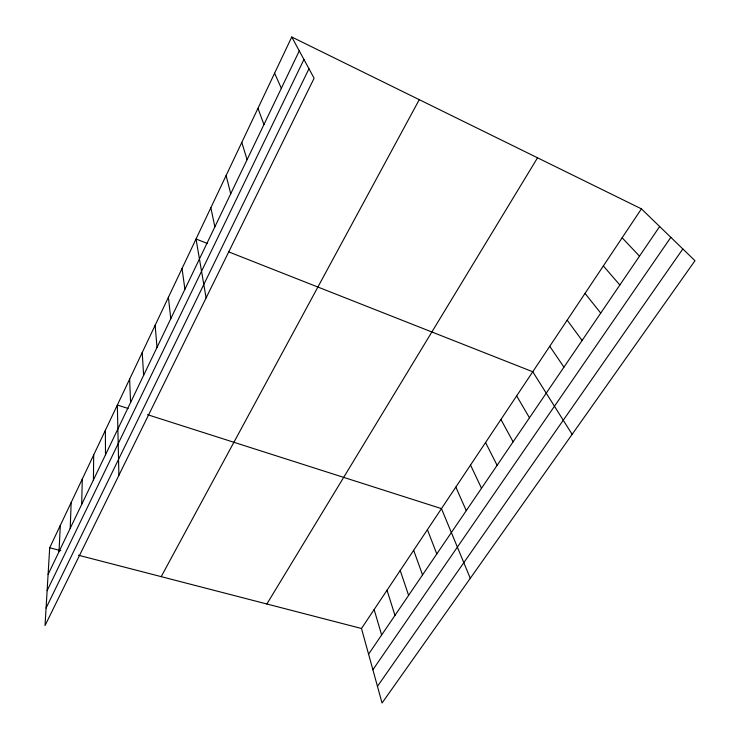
<?xml version="1.0" encoding="UTF-8"?>
<svg xmlns="http://www.w3.org/2000/svg" width="740" height="740" viewBox="0 0 740 740"><rect width="100%" height="100%" fill="white"/><g stroke="black" fill="none" stroke-linecap="round" stroke-linejoin="round"><path stroke-width="1.11" d="M93.434 479.918L93.693 454.952M81.677 504.43L82.297 479.002M70.208 528.332L71.169 502.479M59.024 551.652L60.31 525.4M49.7 547.785L45.02 625.577L314.102 78.227L291.754 37L49.7 547.785L60.763 550.643M48.1 574.416L299.284 50.884M47.12 590.668L303.937 59.477M46.074 608.049L308.978 68.755M161.2 576.645L419.266 99.669M266.863 603.997L537.536 157.805M641.423 208.865L694.98 260.711L382.053 703L361.499 628.491L641.423 208.865L291.754 37M368.585 654.169L659.664 226.514M372.886 669.755L670.838 237.337M377.456 686.35L682.835 248.954M78.468 555.231L361.499 628.491M128.113 408.48L117.346 405.039L118.89 475.311M147.482 414.668L441.466 508.621L470.27 578.31M207.616 243.571L196.026 239.002L206.099 297.924M228.688 251.878L532.763 371.757L572.131 434.343M622.137 237.771L639.49 256.151M603.35 265.938L619.852 285.002M585.035 293.392L600.732 313.103M567.173 320.161L582.093 340.474M549.755 346.274L563.936 367.16M516.659 395.9L529.47 417.795M500.924 419.478L513.107 441.836M485.551 442.529L497.123 465.321M470.529 465.053L481.518 488.252M274.596 73.205L281.339 88.282M455.831 487.077L466.265 510.655M427.415 529.683L436.794 553.964M257.955 108.327L263.949 124.524M413.66 550.301L422.54 574.897M400.201 570.475L408.61 595.367M387.029 590.224L394.975 615.393M241.795 142.431L247.086 159.664M374.135 609.557L381.637 634.994M226.098 175.547L230.732 193.76M210.854 207.727L214.859 226.847M182.04 268.528L184.908 289.275M168.415 297.276L170.764 318.755M155.15 325.276L157.01 347.43M142.219 352.545L143.615 375.337M129.63 379.13L130.573 402.514M105.376 430.301L105.496 454.776"/></g></svg>
